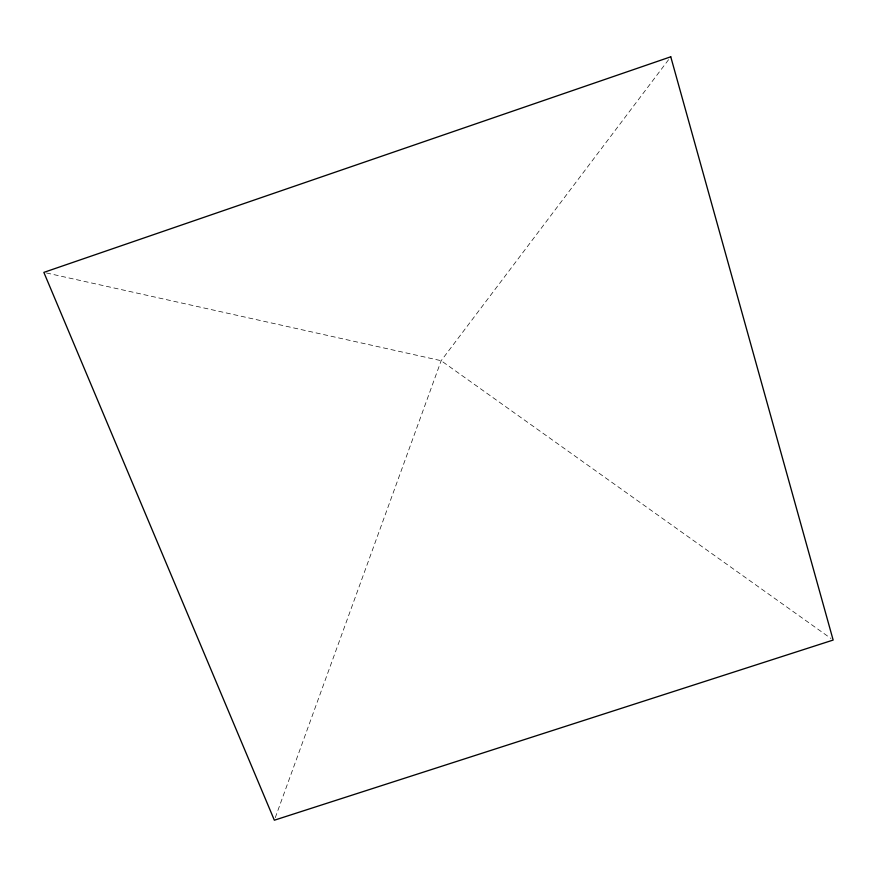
<?xml version="1.0" encoding="UTF-8"?>
<svg xmlns="http://www.w3.org/2000/svg" width="877" height="877" viewBox="0 0 877 877"><rect width="100%" height="100%" fill="white"/><g stroke="black" fill="none" stroke-linecap="round" stroke-linejoin="round"><path stroke-width="0.66" stroke-dasharray="4.38 3.29" d="M275.268 817.671L441.164 360.699L669.151 58.934M46.459 272.966L441.164 360.699L830.957 638.489"/><path stroke-width="1.32" d="M670.762 56.797L43.85 272.385L274.358 820.203L833.15 640.057L670.762 56.797"/></g></svg>
